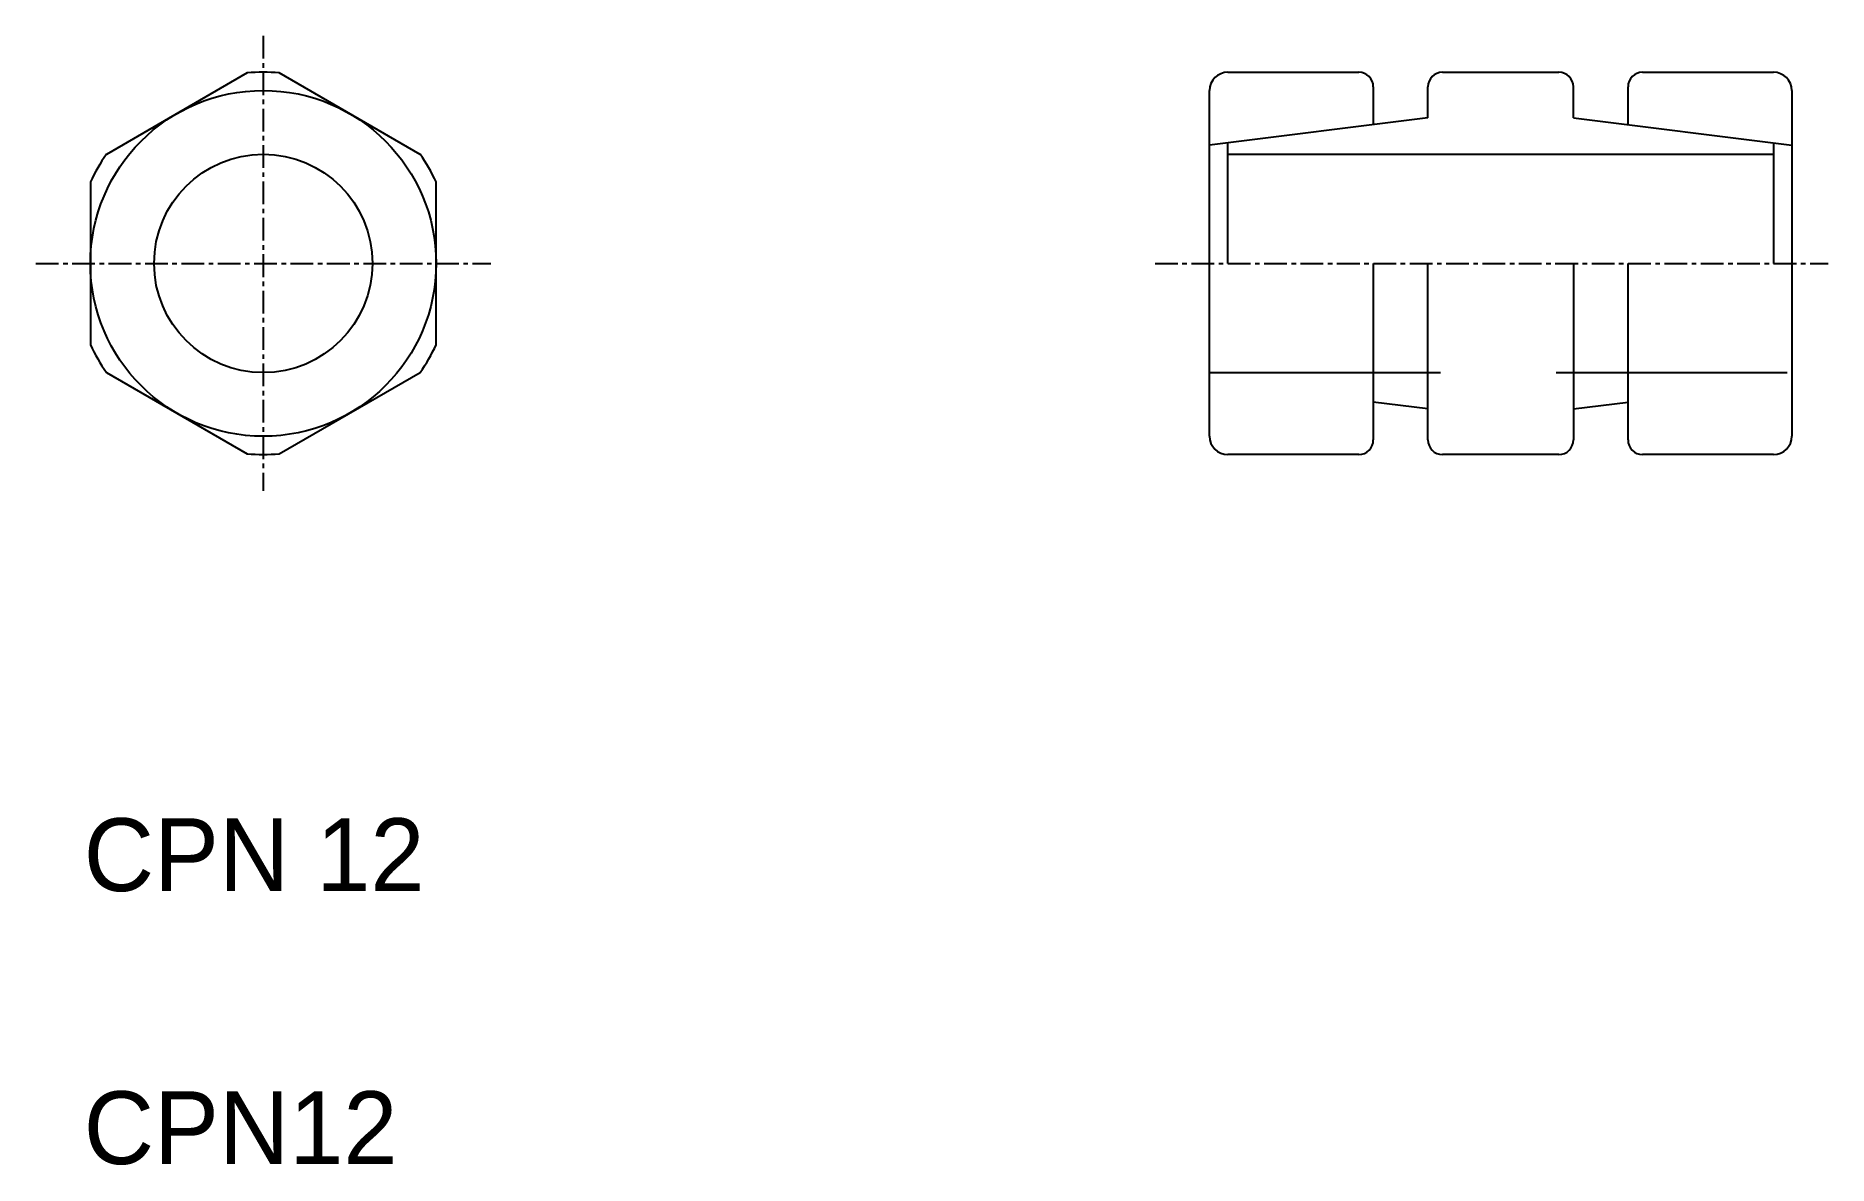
# Model space of a CAD drawing. Extents: x 165.5 to 264, y 147 to 209.1.
import ezdxf

# ---------------------------------------------------------------- set-up
doc = ezdxf.new("R2010")
doc.units = 0
doc.linetypes.add('CENTER', pattern=[2, 1.25, -0.25, 0.25, -0.25])
doc.linetypes.add('DASHED', pattern=[19.05, 12.7, -6.35])
doc.layers.get('0').update_dxf_attribs({"linetype": 'CONTINUOUS'})
doc.layers.add('CENTER', color=1, linetype='CENTER')

msp = doc.modelspace()

# ---------------------------------------------------------------- linework, layer by layer
for p, q in [((230.998, 207.05), (238.198, 207.05)), ((242.798, 207.05), (249.198, 207.05)), ((253.798, 207.05), (260.998, 207.05)), ((229.998, 187.05), (229.998, 206.05)), ((238.998, 206.25), (238.998, 204.175)), ((241.998, 204.55), (241.998, 206.25)), ((249.998, 204.55), (249.998, 206.25)), ((252.998, 204.175), (252.998, 206.25)), ((261.998, 206.05), (261.998, 187.05)), ((230.998, 196.55), (230.998, 203.175)), ((260.998, 203.175), (260.998, 196.55)), ((230.998, 202.55), (260.998, 202.55)), ((238.998, 196.55), (238.998, 186.85)), ((241.998, 186.85), (241.998, 196.55)), ((249.998, 196.55), (249.998, 186.85)), ((252.998, 186.85), (252.998, 196.55)), ((240.498, 188.738), (240.498, 188.738)), ((241.248, 188.644), (241.248, 188.644)), ((238.198, 186.05), (230.998, 186.05)), ((249.198, 186.05), (242.798, 186.05)), ((260.998, 186.05), (253.798, 186.05))]:
    msp.add_line(p, q)
at = {"linetype": 'CONTINUOUS'}
for p, q in [((241.998, 204.55), (229.998, 203.05)), ((249.998, 204.55), (261.998, 203.05)), ((241.998, 188.55), (238.998, 188.925)), ((249.998, 188.55), (252.998, 188.925))]:
    msp.add_line(p, q, dxfattribs=at)
at = {"color": 3, "linetype": 'DASHED'}
msp.add_line((229.998, 190.55), (261.998, 190.55), dxfattribs=at)
for points in [[(177.109, 207.013), (169.363, 202.541)], [(186.609, 202.541), (178.863, 207.013)], [(168.486, 201.022), (168.486, 192.078)], [(187.486, 192.078), (187.486, 201.022)], [(169.363, 190.559), (177.109, 186.087)], [(178.863, 186.087), (186.609, 190.559)]]:
    msp.add_lwpolyline(points)
at = {"linetype": 'CONTINUOUS'}
for radius in [9.5, 6]:
    msp.add_circle((177.986, 196.55), radius, dxfattribs=at)
for centre, radius, start, end in [((177.986, 196.55), 10.5, 85.20877, 94.79123), ((230.998, 206.05), 1, 90, 180), ((238.198, 206.25), 0.8, 0, 90), ((242.798, 206.25), 0.8, 90, 180), ((249.198, 206.25), 0.8, 0, 90), ((253.798, 206.25), 0.8, 90, 180), ((260.998, 206.05), 1, 0, 90), ((177.986, 196.55), 10.5, 145.20877, 154.79123), ((177.986, 196.55), 10.5, 25.20877, 34.79123), ((177.986, 196.55), 10.5, 205.20877, 214.79123), ((177.986, 196.55), 10.5, 325.20877, 334.79123), ((230.998, 187.05), 1, 180, 270), ((238.198, 186.85), 0.8, 270, 0), ((242.798, 186.85), 0.8, 180, 270), ((249.198, 186.85), 0.8, 270, 0), ((253.798, 186.85), 0.8, 180, 270), ((260.998, 187.05), 1, 270, 0), ((177.986, 196.55), 10.5, 265.20877, 274.79123)]:
    msp.add_arc(centre, radius, start, end)
at = {"layer": 'CENTER', "color": 1, "linetype": 'CENTER'}
for p, q in [((177.986, 209.05), (177.986, 184.05)), ((165.486, 196.55), (190.486, 196.55)), ((227.001, 196.55), (263.998, 196.55))]:
    msp.add_line(p, q, dxfattribs=at)

# ---------------------------------------------------------------- texts
for s, p in [('CPN 12', (168.119, 162.063)), ('CPN12', (168.119, 147.063))]:
    msp.add_text(s, height=4).set_placement(p)

doc.saveas('drawing.dxf')
